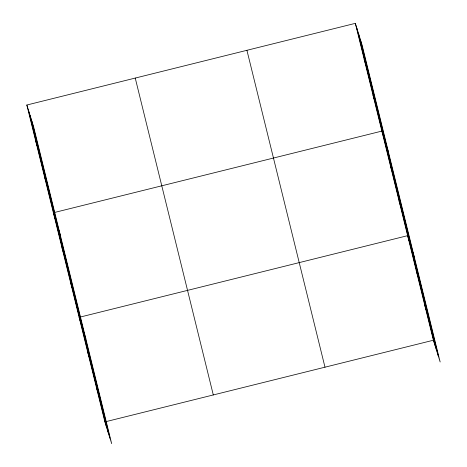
<?xml version="1.0" encoding="UTF-8"?>
<svg xmlns="http://www.w3.org/2000/svg" width="467" height="467" viewBox="0 0 467 467"><rect width="100%" height="100%" fill="white"/><g stroke="black" fill="none" stroke-linecap="round" stroke-linejoin="round"><path stroke-width="0.7" d="M26.841 105.017L33.612 126.767L111.671 443.65L104.894 421.899L26.841 105.017L355.329 23.35L362.106 45.101L440.159 361.983L433.388 340.233L355.329 23.35M104.894 421.899L433.388 340.233M364.178 59.262L365.714 64.201M373.022 95.175L374.563 100.113M388.643 152.843L381.872 131.093L53.378 212.754L60.155 234.504M390.453 165.948L391.994 170.887M399.04 200.804L400.581 205.743M414.404 257.41L407.627 235.66L79.139 317.327L85.91 339.077M416.214 270.521L417.749 275.46M424.801 305.377L426.336 310.316M35.685 140.929L37.226 145.867M44.534 176.841L46.07 181.78M61.965 247.615L63.5 252.554M70.552 282.471L72.087 287.409M87.72 352.188L89.261 357.127M96.307 387.044L97.848 391.982M360.378 39.555L438.431 356.438M358.598 33.834L436.651 350.723M356.87 28.289L434.923 345.171M246.926 50.302L324.985 367.185M135.243 78.065L213.296 394.948M31.884 121.216L109.943 438.104M30.104 115.501L108.163 432.384M28.376 109.955L106.435 426.838"/></g></svg>
